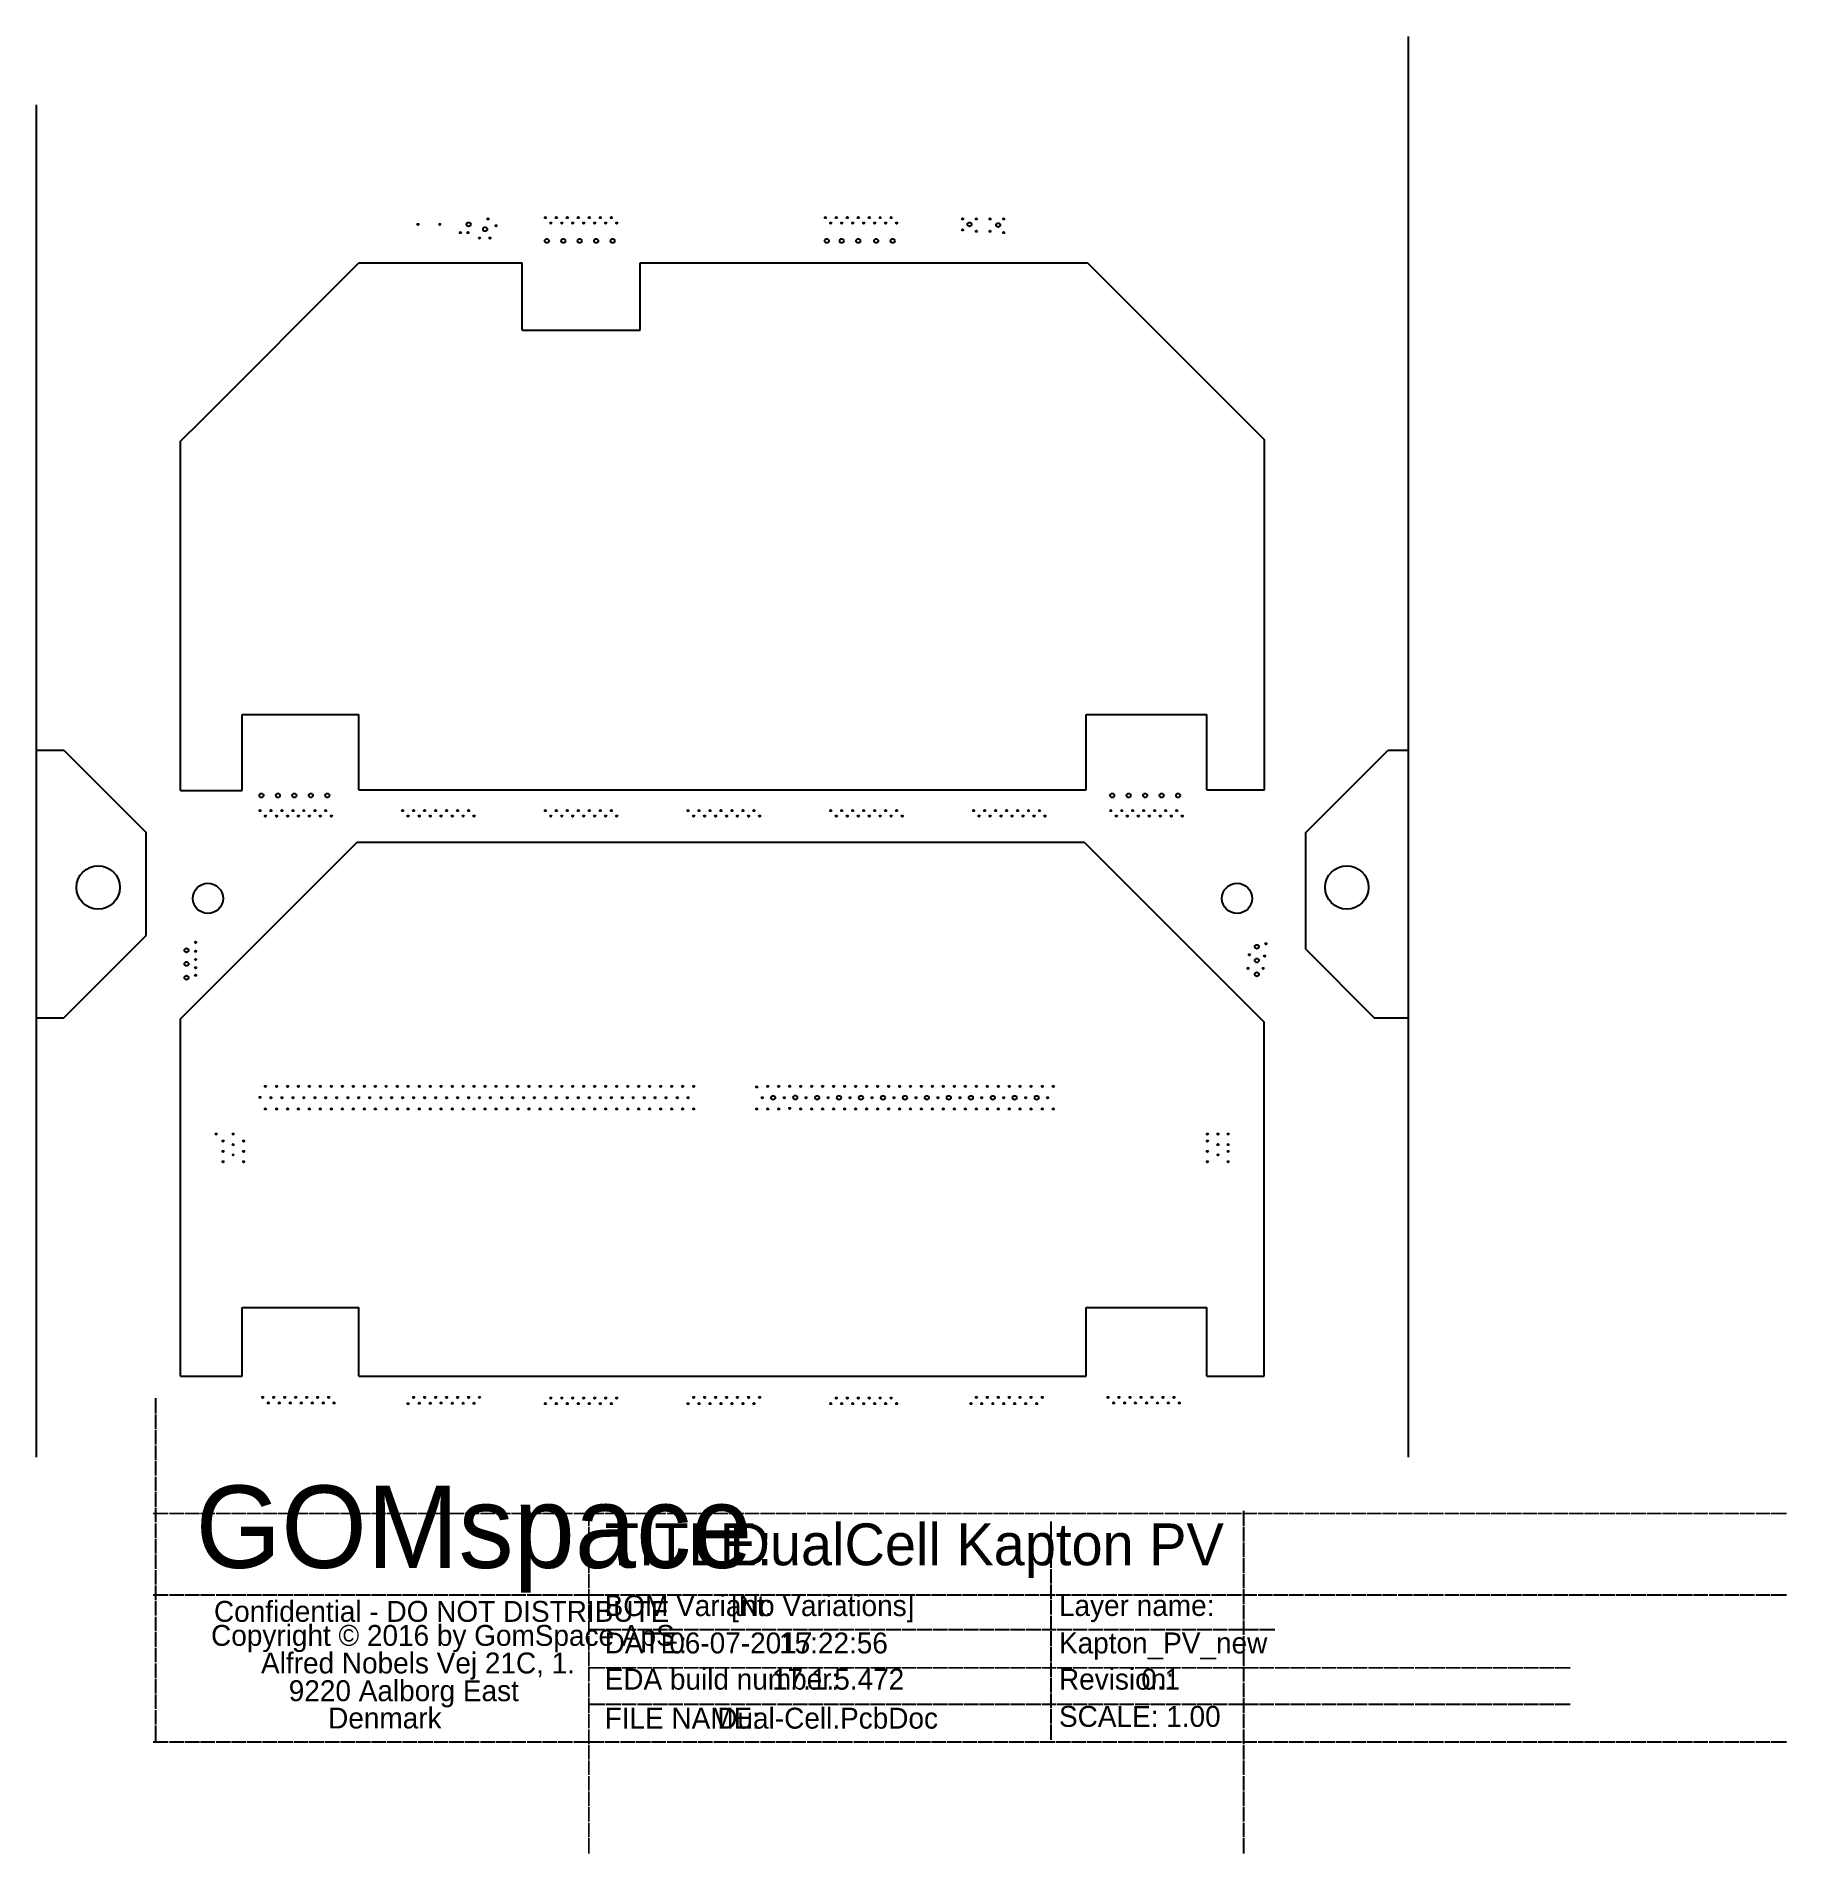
# Model space of a CAD drawing. Header units: millimetres. Extents: x 46 to 174, y 53 to 186.
import ezdxf

# ---------------------------------------------------------------- set-up
doc = ezdxf.new("R2010")
doc.units = ezdxf.units.MM
for name, color, linetype in [('Mechanical25', 56, 'Continuous'), ('PadHoleLayer', 156, 'Continuous'), ('ViaHoleLayer', 16, 'Continuous')]:
    doc.layers.add(name, color=color, linetype=linetype)

msp = doc.modelspace()

# ---------------------------------------------------------------- linework, layer by layer
at = {"layer": 'Mechanical25'}
for p, q in [((146.33, 82.35), (146.33, 185.85)), ((46.33, 82.35), (46.33, 180.85)), ((58.33, 157.85), (69.82, 169.35)), ((69.82, 169.35), (71.13, 169.35)), ((71.13, 169.35), (81.73, 169.35)), ((81.73, 164.45), (81.73, 169.35)), ((90.33, 169.35), (101.03, 169.35)), ((90.33, 164.45), (90.33, 169.35)), ((101.03, 169.35), (112.13, 169.35)), ((112.13, 169.35), (121.63, 169.35)), ((121.63, 169.35), (122.93, 169.35)), ((122.93, 169.35), (135.83, 156.45)), ((81.73, 164.45), (90.33, 164.45)), ((56.83, 156.35), (58.33, 157.85)), ((56.83, 130.9), (56.83, 156.35)), ((135.83, 130.95), (135.83, 156.45)), ((61.33, 130.9), (61.33, 136.45)), ((61.33, 136.45), (69.82, 136.45)), ((69.82, 130.95), (69.82, 136.45)), ((122.83, 130.95), (122.83, 136.45)), ((122.83, 136.45), (131.63, 136.45)), ((131.63, 130.95), (131.63, 136.45)), ((46.33, 133.85), (48.33, 133.85)), ((48.33, 133.85), (54.33, 127.85)), ((138.83, 127.85), (144.83, 133.85)), ((144.83, 133.85), (146.33, 133.85)), ((56.83, 130.9), (61.33, 130.9)), ((69.82, 130.95), (98.13, 130.95)), ((98.13, 130.95), (121.83, 130.95)), ((121.83, 130.95), (122.83, 130.95)), ((131.63, 130.95), (135.73, 130.95)), ((135.73, 130.95), (135.83, 130.95)), ((54.33, 120.35), (54.33, 127.85)), ((56.83, 114.28), (69.7, 127.15)), ((69.7, 127.15), (122.68, 127.15)), ((122.68, 127.15), (135.8, 114.03)), ((138.83, 120.35), (138.83, 127.85)), ((48.33, 114.35), (54.33, 120.35)), ((138.83, 119.35), (138.83, 120.35)), ((138.83, 119.35), (143.83, 114.35)), ((46.33, 114.35), (48.33, 114.35)), ((56.83, 114.25), (56.83, 114.28)), ((56.83, 88.25), (56.83, 114.25)), ((135.8, 88.25), (135.8, 114.03)), ((143.83, 114.35), (146.33, 114.35)), ((61.33, 92.2), (61.33, 93.25)), ((61.33, 93.25), (69.82, 93.25)), ((69.82, 88.25), (69.82, 93.25)), ((122.83, 88.25), (122.83, 93.25)), ((122.83, 93.25), (131.63, 93.25)), ((131.63, 88.25), (131.63, 93.25)), ((61.33, 89.3), (61.33, 92.2)), ((61.33, 88.25), (61.33, 89.3)), ((56.83, 88.25), (61.33, 88.25)), ((69.82, 88.25), (122.83, 88.25)), ((131.63, 88.25), (135.23, 88.25)), ((135.23, 88.25), (135.8, 88.25))]:
    msp.add_line(p, q, dxfattribs=at)
for centre in [(50.83, 123.85), (141.83, 123.85)]:
    msp.add_circle(centre, 1.58, dxfattribs=at)
at = {"layer": 'PadHoleLayer'}
for centre in [(58.83, 123.05), (133.83, 123.05)]:
    msp.add_circle(centre, 1.1, dxfattribs=at)
at = {"layer": 'ViaHoleLayer'}
for centre, radius in [((74.13, 172.15), 0.05), ((75.73, 172.15), 0.05), ((77.83, 172.15), 0.15), ((79.23, 172.55), 0.05), ((83.42, 172.65), 0.05), ((83.82, 172.25), 0.05), ((84.22, 172.65), 0.05), ((84.62, 172.25), 0.05), ((85.02, 172.65), 0.05), ((85.42, 172.25), 0.05), ((85.82, 172.65), 0.05), ((86.22, 172.25), 0.05), ((86.62, 172.65), 0.05), ((87.02, 172.25), 0.05), ((87.42, 172.65), 0.05), ((87.82, 172.25), 0.05), ((88.23, 172.65), 0.05), ((88.62, 172.25), 0.05), ((103.83, 172.65), 0.05), ((104.22, 172.25), 0.05), ((104.62, 172.65), 0.05), ((105.02, 172.25), 0.05), ((105.42, 172.65), 0.05), ((105.82, 172.25), 0.05), ((106.22, 172.65), 0.05), ((106.62, 172.25), 0.05), ((107.02, 172.65), 0.05), ((107.42, 172.25), 0.05), ((107.82, 172.65), 0.05), ((108.22, 172.25), 0.05), ((108.62, 172.65), 0.05), ((109.02, 172.25), 0.05), ((113.83, 172.55), 0.05), ((114.33, 172.15), 0.15), ((114.83, 172.55), 0.05), ((115.83, 172.55), 0.05), ((116.42, 172.1), 0.15), ((116.83, 172.55), 0.05), ((77.23, 171.55), 0.05), ((77.78, 171.55), 0.05), ((78.62, 171.15), 0.05), ((79.03, 171.8), 0.15), ((79.38, 171.15), 0.05), ((79.83, 172.05), 0.05), ((83.53, 170.95), 0.15), ((84.73, 170.95), 0.15), ((85.92, 170.95), 0.15), ((87.12, 170.95), 0.15), ((88.32, 170.95), 0.15), ((103.93, 170.95), 0.15), ((105.02, 170.95), 0.15), ((106.22, 170.95), 0.15), ((107.53, 170.95), 0.15), ((108.73, 170.95), 0.15), ((113.83, 171.75), 0.05), ((114.83, 171.65), 0.05), ((115.83, 171.65), 0.05), ((116.83, 171.55), 0.05), ((62.73, 130.55), 0.15), ((63.93, 130.55), 0.15), ((65.13, 130.55), 0.15), ((66.33, 130.55), 0.15), ((67.53, 130.55), 0.15), ((124.73, 130.55), 0.15), ((125.93, 130.55), 0.15), ((127.13, 130.55), 0.15), ((128.33, 130.55), 0.15), ((129.53, 130.55), 0.15), ((62.63, 129.45), 0.05), ((63.02, 129.05), 0.05), ((63.42, 129.45), 0.05), ((63.83, 129.05), 0.05), ((64.22, 129.45), 0.05), ((64.63, 129.05), 0.05), ((65.03, 129.45), 0.05), ((65.42, 129.05), 0.05), ((65.82, 129.45), 0.05), ((66.23, 129.05), 0.05), ((66.63, 129.45), 0.05), ((67.02, 129.05), 0.05), ((67.42, 129.45), 0.05), ((67.83, 129.05), 0.05), ((73.02, 129.45), 0.05), ((73.42, 129.05), 0.05), ((73.82, 129.45), 0.05), ((74.23, 129.05), 0.05), ((74.62, 129.45), 0.05), ((75.03, 129.05), 0.05), ((75.43, 129.45), 0.05), ((75.82, 129.05), 0.05), ((76.22, 129.45), 0.05), ((76.63, 129.05), 0.05), ((77.02, 129.45), 0.05), ((77.43, 129.05), 0.05), ((77.83, 129.45), 0.05), ((78.22, 129.05), 0.05), ((83.42, 129.45), 0.05), ((83.82, 129.05), 0.05), ((84.22, 129.45), 0.05), ((84.62, 129.05), 0.05), ((85.02, 129.45), 0.05), ((85.42, 129.05), 0.05), ((85.82, 129.45), 0.05), ((86.22, 129.05), 0.05), ((86.62, 129.45), 0.05), ((87.02, 129.05), 0.05), ((87.42, 129.45), 0.05), ((87.82, 129.05), 0.05), ((88.23, 129.45), 0.05), ((88.62, 129.05), 0.05), ((93.82, 129.45), 0.05), ((94.23, 129.05), 0.05), ((94.62, 129.45), 0.05), ((95.02, 129.05), 0.05), ((95.42, 129.45), 0.05), ((95.83, 129.05), 0.05), ((96.22, 129.45), 0.05), ((96.63, 129.05), 0.05), ((97.02, 129.45), 0.05), ((97.42, 129.05), 0.05), ((97.82, 129.45), 0.05), ((98.23, 129.05), 0.05), ((98.62, 129.45), 0.05), ((99.03, 129.05), 0.05), ((104.22, 129.45), 0.05), ((104.62, 129.05), 0.05), ((105.02, 129.45), 0.05), ((105.42, 129.05), 0.05), ((105.82, 129.45), 0.05), ((106.22, 129.05), 0.05), ((106.62, 129.45), 0.05), ((107.02, 129.05), 0.05), ((107.42, 129.45), 0.05), ((107.82, 129.05), 0.05), ((108.22, 129.45), 0.05), ((108.62, 129.05), 0.05), ((109.02, 129.45), 0.05), ((109.43, 129.05), 0.05), ((114.63, 129.45), 0.05), ((115.03, 129.05), 0.05), ((115.43, 129.45), 0.05), ((115.83, 129.05), 0.05), ((116.23, 129.45), 0.05), ((116.63, 129.05), 0.05), ((117.03, 129.45), 0.05), ((117.43, 129.05), 0.05), ((117.83, 129.45), 0.05), ((118.23, 129.05), 0.05), ((118.63, 129.45), 0.05), ((119.03, 129.05), 0.05), ((119.43, 129.45), 0.05), ((119.83, 129.05), 0.05), ((124.63, 129.45), 0.05), ((125.03, 129.05), 0.05), ((125.43, 129.45), 0.05), ((125.83, 129.05), 0.05), ((126.23, 129.45), 0.05), ((126.63, 129.05), 0.05), ((127.03, 129.45), 0.05), ((127.43, 129.05), 0.05), ((127.83, 129.45), 0.05), ((128.23, 129.05), 0.05), ((128.63, 129.45), 0.05), ((129.03, 129.05), 0.05), ((129.43, 129.45), 0.05), ((129.83, 129.05), 0.05), ((57.27, 119.27), 0.15), ((57.93, 119.85), 0.05), ((57.93, 119.2), 0.05), ((135.27, 119.53), 0.15), ((135.93, 119.75), 0.05), ((57.27, 118.28), 0.15), ((57.93, 118.6), 0.05), ((57.93, 118), 0.05), ((134.63, 117.95), 0.05), ((134.73, 118.95), 0.05), ((135.27, 118.53), 0.15), ((135.73, 117.95), 0.05), ((135.83, 118.85), 0.05), ((57.27, 117.28), 0.15), ((57.93, 117.45), 0.05), ((135.27, 117.52), 0.15), ((62.63, 108.55), 0.05), ((63.02, 109.35), 0.05), ((63.42, 108.53), 0.05), ((63.83, 109.35), 0.05), ((64.22, 108.53), 0.05), ((64.63, 109.35), 0.05), ((65.03, 108.53), 0.05), ((65.42, 109.35), 0.05), ((65.82, 108.53), 0.05), ((66.23, 109.35), 0.05), ((66.63, 108.53), 0.05), ((67.02, 109.35), 0.05), ((67.42, 108.53), 0.05), ((67.83, 109.35), 0.05), ((68.22, 108.53), 0.05), ((68.63, 109.35), 0.05), ((69.03, 108.53), 0.05), ((69.42, 109.35), 0.05), ((69.82, 108.53), 0.05), ((70.23, 109.35), 0.05), ((70.62, 108.53), 0.05), ((71.03, 109.35), 0.05), ((71.43, 108.53), 0.05), ((71.82, 109.35), 0.05), ((72.22, 108.53), 0.05), ((72.63, 109.35), 0.05), ((73.02, 108.53), 0.05), ((73.42, 109.35), 0.05), ((73.82, 108.53), 0.05), ((74.23, 109.35), 0.05), ((74.62, 108.53), 0.05), ((75.03, 109.35), 0.05), ((75.43, 108.53), 0.05), ((75.82, 109.35), 0.05), ((76.22, 108.53), 0.05), ((76.63, 109.35), 0.05), ((77.02, 108.53), 0.05), ((77.43, 109.35), 0.05), ((77.83, 108.53), 0.05), ((78.22, 109.35), 0.05), ((78.62, 108.53), 0.05), ((79.03, 109.35), 0.05), ((79.42, 108.53), 0.05), ((79.83, 109.35), 0.05), ((80.23, 108.53), 0.05), ((80.63, 109.35), 0.05), ((81.02, 108.53), 0.05), ((81.43, 109.35), 0.05), ((81.83, 108.53), 0.05), ((82.22, 109.35), 0.05), ((82.62, 108.53), 0.05), ((83.03, 109.35), 0.05), ((83.42, 108.53), 0.05), ((83.82, 109.35), 0.05), ((84.22, 108.53), 0.05), ((84.62, 109.35), 0.05), ((85.02, 108.53), 0.05), ((85.42, 109.35), 0.05), ((85.82, 108.53), 0.05), ((86.22, 109.35), 0.05), ((86.62, 108.53), 0.05), ((87.02, 109.35), 0.05), ((87.42, 108.53), 0.05), ((87.82, 109.35), 0.05), ((88.23, 108.53), 0.05), ((88.62, 109.35), 0.05), ((89.02, 108.53), 0.05), ((89.43, 109.35), 0.05), ((89.82, 108.53), 0.05), ((90.23, 109.35), 0.05), ((90.63, 108.53), 0.05), ((91.02, 109.35), 0.05), ((91.42, 108.53), 0.05), ((91.83, 109.35), 0.05), ((92.22, 108.53), 0.05), ((92.63, 109.35), 0.05), ((93.03, 108.53), 0.05), ((93.42, 109.35), 0.05), ((93.82, 108.53), 0.05), ((94.23, 109.35), 0.05), ((98.83, 109.32), 0.05), ((99.23, 108.53), 0.05), ((99.63, 109.35), 0.05), ((100.02, 108.53), 0.15), ((100.43, 109.35), 0.05), ((100.83, 108.53), 0.05), ((101.23, 109.37), 0.05), ((101.63, 108.55), 0.15), ((102.03, 109.35), 0.05), ((102.42, 108.53), 0.05), ((102.83, 109.35), 0.05), ((103.23, 108.53), 0.15), ((103.63, 109.35), 0.05), ((104.03, 108.53), 0.05), ((104.43, 109.35), 0.05), ((104.82, 108.53), 0.15), ((105.23, 109.35), 0.05), ((105.63, 108.53), 0.05), ((106.03, 109.35), 0.05), ((106.42, 108.53), 0.15), ((106.83, 109.35), 0.05), ((107.23, 108.53), 0.05), ((107.63, 109.35), 0.05), ((108.03, 108.53), 0.15), ((108.43, 109.35), 0.05), ((108.82, 108.53), 0.05), ((109.23, 109.35), 0.05), ((109.63, 108.53), 0.15), ((110.03, 109.35), 0.05), ((110.43, 108.53), 0.05), ((110.83, 109.35), 0.05), ((111.22, 108.53), 0.15), ((111.63, 109.35), 0.05), ((112.03, 108.53), 0.05), ((112.42, 109.35), 0.05), ((112.82, 108.53), 0.15), ((113.23, 109.35), 0.05), ((113.63, 108.53), 0.05), ((114.03, 109.35), 0.05), ((114.43, 108.53), 0.15), ((114.83, 109.35), 0.05), ((115.22, 108.53), 0.05), ((115.62, 109.35), 0.05), ((116.03, 108.53), 0.15), ((116.42, 109.35), 0.05), ((116.83, 108.53), 0.05), ((117.23, 109.35), 0.05), ((117.62, 108.53), 0.15), ((118.02, 109.35), 0.05), ((118.43, 108.53), 0.05), ((118.82, 109.35), 0.05), ((119.23, 108.53), 0.15), ((119.63, 109.35), 0.05), ((120.02, 108.53), 0.05), ((120.43, 109.35), 0.05), ((63.02, 107.72), 0.05), ((63.83, 107.72), 0.05), ((64.63, 107.72), 0.05), ((65.42, 107.72), 0.05), ((66.23, 107.72), 0.05), ((67.02, 107.72), 0.05), ((67.83, 107.72), 0.05), ((68.63, 107.72), 0.05), ((69.42, 107.72), 0.05), ((70.23, 107.72), 0.05), ((71.03, 107.72), 0.05), ((71.82, 107.72), 0.05), ((72.63, 107.72), 0.05), ((73.42, 107.72), 0.05), ((74.23, 107.72), 0.05), ((75.03, 107.72), 0.05), ((75.82, 107.72), 0.05), ((76.63, 107.72), 0.05), ((77.43, 107.72), 0.05), ((78.22, 107.72), 0.05), ((79.03, 107.72), 0.05), ((79.83, 107.72), 0.05), ((80.63, 107.72), 0.05), ((81.43, 107.72), 0.05), ((82.22, 107.72), 0.05), ((83.03, 107.72), 0.05), ((83.82, 107.72), 0.05), ((84.62, 107.72), 0.05), ((85.42, 107.72), 0.05), ((86.22, 107.72), 0.05), ((87.02, 107.72), 0.05), ((87.82, 107.72), 0.05), ((88.62, 107.72), 0.05), ((89.43, 107.72), 0.05), ((90.23, 107.72), 0.05), ((91.02, 107.72), 0.05), ((91.83, 107.72), 0.05), ((92.63, 107.72), 0.05), ((93.42, 107.72), 0.05), ((94.23, 107.72), 0.05), ((98.83, 107.72), 0.05), ((99.63, 107.72), 0.05), ((100.43, 107.72), 0.05), ((101.23, 107.75), 0.05), ((102.03, 107.72), 0.05), ((102.83, 107.72), 0.05), ((103.63, 107.72), 0.05), ((104.43, 107.72), 0.05), ((105.23, 107.72), 0.05), ((106.03, 107.72), 0.05), ((106.83, 107.72), 0.05), ((107.63, 107.72), 0.05), ((108.43, 107.72), 0.05), ((109.23, 107.72), 0.05), ((110.03, 107.72), 0.05), ((110.83, 107.72), 0.05), ((111.63, 107.72), 0.05), ((112.42, 107.72), 0.05), ((113.23, 107.72), 0.05), ((114.03, 107.72), 0.05), ((114.83, 107.72), 0.05), ((115.62, 107.72), 0.05), ((116.42, 107.72), 0.05), ((117.23, 107.72), 0.05), ((118.02, 107.72), 0.05), ((118.82, 107.72), 0.05), ((119.63, 107.72), 0.05), ((120.43, 107.72), 0.05), ((59.43, 105.88), 0.05), ((60.67, 105.88), 0.05), ((131.67, 105.88), 0.05), ((132.43, 105.88), 0.05), ((133.18, 105.88), 0.05), ((59.93, 105.37), 0.05), ((59.93, 104.62), 0.05), ((60.67, 105.12), 0.05), ((61.43, 105.37), 0.05), ((61.43, 104.62), 0.05), ((131.67, 105.37), 0.05), ((131.67, 104.62), 0.05), ((132.43, 105.12), 0.05), ((133.18, 105.12), 0.05), ((133.18, 104.62), 0.05), ((59.93, 103.87), 0.05), ((60.67, 104.37), 0.05), ((61.43, 103.87), 0.05), ((131.67, 103.87), 0.05), ((132.43, 104.37), 0.05), ((133.18, 103.87), 0.05), ((62.83, 86.7), 0.05), ((63.23, 86.3), 0.05), ((63.63, 86.7), 0.05), ((64.03, 86.3), 0.05), ((64.43, 86.7), 0.05), ((64.83, 86.3), 0.05), ((65.23, 86.7), 0.05), ((65.63, 86.3), 0.05), ((66.03, 86.7), 0.05), ((66.43, 86.3), 0.05), ((66.82, 86.7), 0.05), ((67.23, 86.3), 0.05), ((67.63, 86.7), 0.05), ((68.02, 86.3), 0.05), ((73.42, 86.25), 0.05), ((73.82, 86.7), 0.05), ((74.23, 86.27), 0.05), ((74.62, 86.7), 0.05), ((75.03, 86.27), 0.05), ((75.43, 86.7), 0.05), ((75.82, 86.3), 0.05), ((76.22, 86.7), 0.05), ((76.63, 86.27), 0.05), ((77.02, 86.7), 0.05), ((77.43, 86.27), 0.05), ((77.83, 86.7), 0.05), ((78.22, 86.27), 0.05), ((78.62, 86.7), 0.05), ((83.42, 86.25), 0.05), ((83.82, 86.65), 0.05), ((84.22, 86.25), 0.05), ((84.62, 86.65), 0.05), ((85.02, 86.25), 0.05), ((85.42, 86.65), 0.05), ((85.82, 86.25), 0.05), ((86.22, 86.65), 0.05), ((86.62, 86.25), 0.05), ((87.02, 86.65), 0.05), ((87.42, 86.25), 0.05), ((87.82, 86.65), 0.05), ((88.23, 86.25), 0.05), ((88.62, 86.65), 0.05), ((93.82, 86.25), 0.05), ((94.23, 86.7), 0.05), ((94.62, 86.25), 0.05), ((95.02, 86.7), 0.05), ((95.42, 86.25), 0.05), ((95.83, 86.7), 0.05), ((96.22, 86.25), 0.05), ((96.63, 86.7), 0.05), ((97.02, 86.25), 0.05), ((97.42, 86.7), 0.05), ((97.82, 86.25), 0.05), ((98.23, 86.7), 0.05), ((98.62, 86.25), 0.05), ((99.03, 86.7), 0.05), ((104.22, 86.25), 0.05), ((104.62, 86.65), 0.05), ((105.02, 86.25), 0.05), ((105.42, 86.65), 0.05), ((105.82, 86.25), 0.05), ((106.22, 86.65), 0.05), ((106.62, 86.25), 0.05), ((107.02, 86.65), 0.05), ((107.42, 86.25), 0.05), ((107.82, 86.65), 0.05), ((108.22, 86.25), 0.05), ((108.62, 86.65), 0.05), ((109.02, 86.25), 0.05), ((114.43, 86.25), 0.05), ((114.83, 86.7), 0.05), ((115.22, 86.25), 0.05), ((115.62, 86.7), 0.05), ((116.03, 86.25), 0.05), ((116.42, 86.7), 0.05), ((116.83, 86.25), 0.05), ((117.23, 86.7), 0.05), ((117.62, 86.25), 0.05), ((118.02, 86.7), 0.05), ((118.43, 86.25), 0.05), ((118.82, 86.7), 0.05), ((119.23, 86.25), 0.05), ((119.63, 86.7), 0.05), ((124.43, 86.7), 0.05), ((124.83, 86.3), 0.05), ((125.22, 86.7), 0.05), ((125.63, 86.3), 0.05), ((126.03, 86.7), 0.05), ((126.42, 86.3), 0.05), ((126.83, 86.7), 0.05), ((127.23, 86.3), 0.05), ((127.63, 86.7), 0.05), ((128.03, 86.3), 0.05), ((128.43, 86.7), 0.05), ((128.83, 86.3), 0.05), ((129.23, 86.7), 0.05), ((129.63, 86.3), 0.05)]:
    msp.add_circle(centre, radius, dxfattribs=at)

# ---------------------------------------------------------------- texts
at = {"layer": 'Mechanical25'}
for s, rotation, p in [('______________________', 90, (54.65, 61.7)), ('______________________', 270, (86.96, 78.42)), ('______________________', 270, (134.68, 78.42)), ('______________', 90, (119.89, 61.77))]:
    msp.add_text(s, height=1.524, rotation=rotation, dxfattribs=at).set_placement(p)
for s, height, p in [('GOMspace', 6, (57.93, 74.28)), ('_________________________________________________________________________________________________________', 1.524, (54.85, 78.61)), ('TITLE:', 3.048, (87.74, 74.47)), ('DualCell Kapton PV', 3.048, (96.84, 74.47)), ('_________________________________________________________________________________________________________', 1.524, (54.85, 72.67)), ('Confidential - DO NOT DISTRIBUTE', 1.524, (59.27, 70.35)), ('BOM Variant:', 1.524, (87.74, 70.77)), ('[No Variations]', 1.524, (96.95, 70.77)), ('Layer name:', 1.524, (120.85, 70.78)), ('Copyright © 2016 by GomSpace ApS', 1.524, (59.06, 68.6)), ('____________________________________________', 1.524, (86.69, 70.14)), ('DATE:', 1.524, (87.74, 68.05)), ('06-07-2017', 1.524, (92.45, 68.05)), ('15:22:56', 1.524, (100.45, 68.05)), ('Kapton_PV_new', 1.524, (120.85, 68.05)), ('Alfred Nobels Vej 21C, 1.', 1.524, (62.7, 66.59)), ('_______________________________________________________________', 1.524, (86.69, 67.37)), ('EDA build number:', 1.524, (87.74, 65.41)), ('17.1.5.472', 1.524, (99.94, 65.41)), ('Revision:', 1.524, (120.85, 65.41)), ('0.1', 1.524, (126.85, 65.41)), ('9220 Aalborg East', 1.524, (64.72, 64.57)), ('Denmark', 1.524, (67.59, 62.58)), ('_______________________________________________________________', 1.524, (86.69, 64.71)), ('FILE NAME:', 1.524, (87.74, 62.57)), ('Dual-Cell.PcbDoc', 1.524, (95.95, 62.57)), ('SCALE: 1.00', 1.524, (120.85, 62.7)), ('_________________________________________________________________________________________________________', 1.524, (54.85, 61.97))]:
    msp.add_text(s, height=height, dxfattribs=at).set_placement(p)

doc.saveas('drawing.dxf')
